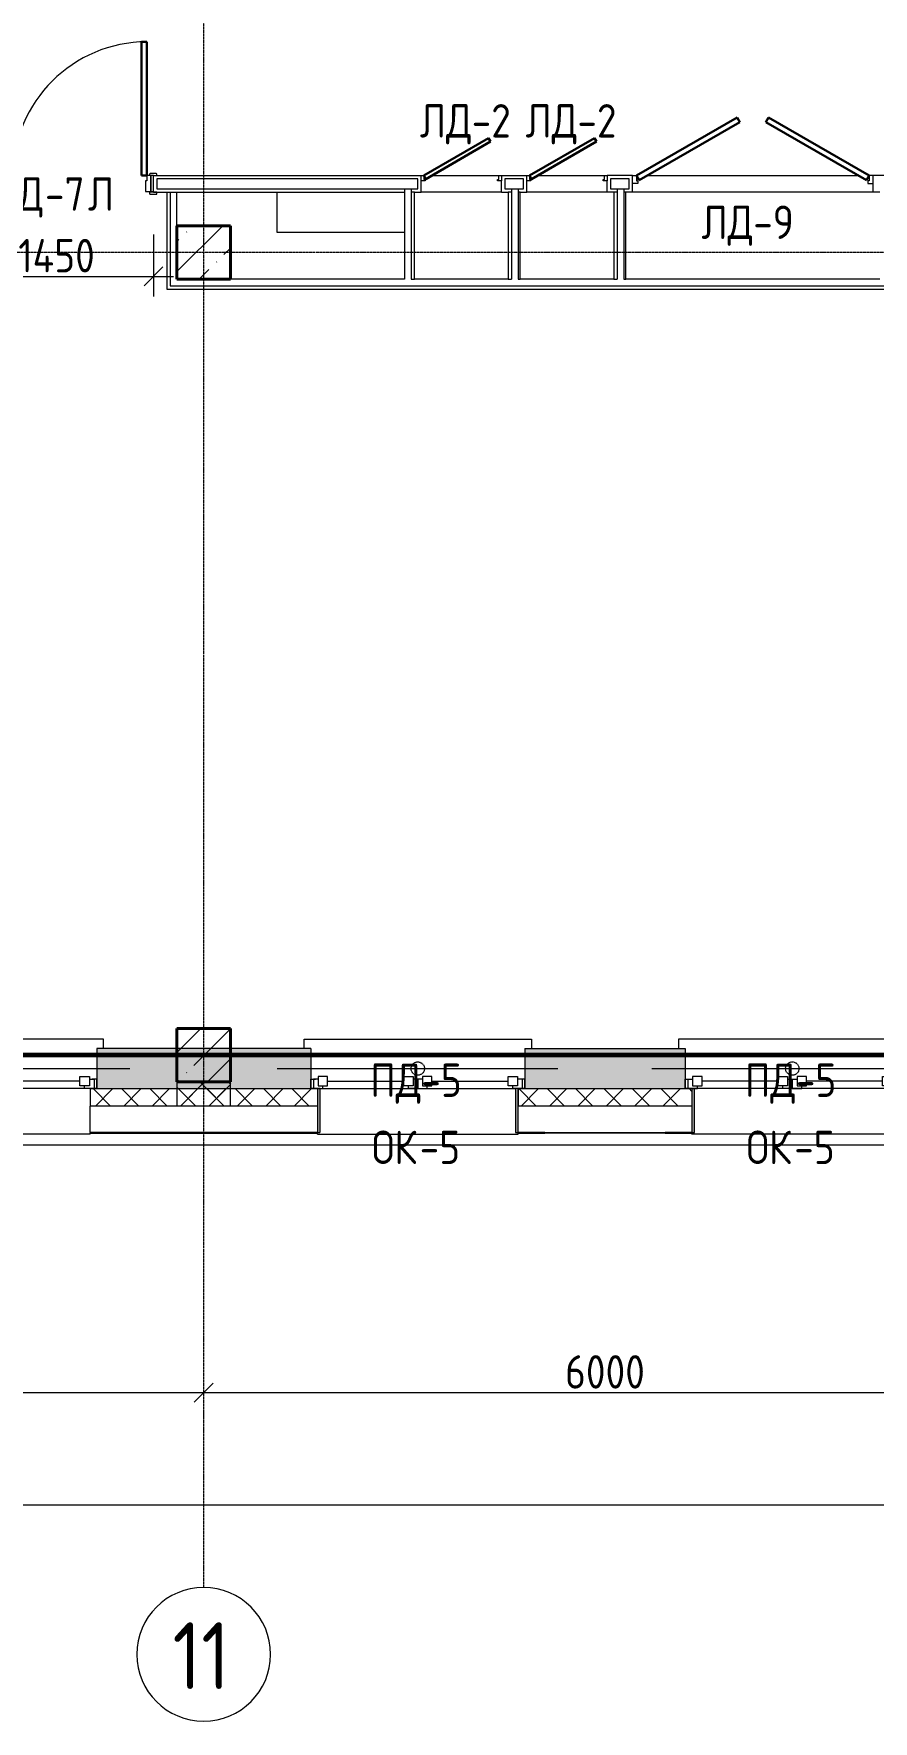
# Model space of a CAD drawing. Header units: millimetres. Extents: x -56773 to 221258, y -262288 to 26541.
# Drawn here: x 26539 to 32814, y -262288 to -249673 of the extents above; entities that cross this region are included whole.
import ezdxf

# ---------------------------------------------------------------- set-up
doc = ezdxf.new("R2010")
doc.units = ezdxf.units.MM
doc.linetypes.add('ADSK_Линия сетки', pattern=[25, 20, -2.5, 0, -2.5])
doc.linetypes.add('ADSK_Невидимые', pattern=[5, 3, -2])
for name, color, linetype, lineweight in [('3.1 Штукатурка внешн стен для инвесторов', 5, 'Continuous', 60), ('_ Окна', 7, 'Continuous', 18), ('Двери', 7, 'Continuous', 9), ('Марки дверей', 7, 'Continuous', 20), ('Марки окон', 7, 'Continuous', 20), ('Несущие колонны', 7, 'Continuous', 18), ('Обобщенные модели', 7, 'ADSK_Невидимые', 18), ('Окна', 7, 'Continuous', 9), ('Оси', 7, 'Continuous', 9), ('Панели витража', 7, 'Continuous', 9), ('Перекрытие', 7, 'Continuous', 18), ('Размеры', 7, 'Continuous', 9), ('Стены внутренние', 7, 'Continuous', 18), ('Стены наружные', 7, 'Continuous', 18), ('Стены несущие', 7, 'Continuous', 30), ('Стены отделка', 7, 'Continuous', 30), ('Стены штриховка', 7, 'Continuous', 9)]:
    doc.layers.add(name, color=color, linetype=linetype, lineweight=lineweight)
doc.styles.add('GOST Common', font='', dxfattribs={"width": 0.9, "height": 500})
doc.styles.add('GOST Common_2', font='', dxfattribs={"width": 0.9, "height": 250})
doc.styles.get('GOST Common').set_extended_font_data('GOST Common')
doc.styles.get('GOST Common_2').set_extended_font_data('GOST Common')
doc.dimstyles.new('ADSK_Основной_2_5_мм', dxfattribs={"dimscale": 304.8, "dimtxt": 251.428749, "dimasz": 0.463911, "dimexe": 0.492126, "dimexo": 0.984252, "dimgap": 0.098425, "dimtad": 1, "dimrnd": 0.01, "dimdsep": 46, "dimtxsty": 'GOST Common_2', "dimblk1": 'OBLIQUE', "dimblk2": 'OBLIQUE', "dimsah": 1, "dimcen": 0.09, "dimdle": 0.492126, "dimazin": 2, "dimtfac": 1, "dimtdec": 4, "dimtix": 1, "dimtmove": 0, "dimatfit": 3, "dimfxl": 1, "dimtvp": 1, "dimtolj": 1, "dimtzin": 0, "dimlwd": 20, "dimlwe": 20, "dimarcsym": 2})
pattern_1 = [(45, (9.36, -250313.7), (-224.5064, 224.5064), []), (45, (233.87, -250313.7), (-224.5064, 224.5064), [396.875, -79.375, 3.353, -76.022])]
pattern_2 = [(45, (9.36, -250313.7), (-106.066, 106.066), []), (135, (9.36, -250313.7), (-106.066, -106.066), [])]

# ---------------------------------------------------------------- blocks, each defined once
blk = doc.blocks.new('ADSK_КолоннаЖБ_Прямоугольная - 400x400 мм-1807143-Маркировочный 5-й')
at = {"layer": 'Несущие колонны', "lineweight": 40}
for p, q in [((-200, 200), (200, 200)), ((-200, -200), (-200, 200)), ((200, 200), (200, -200)), ((200, -200), (-200, -200))]:
    blk.add_line(p, q, dxfattribs=at)
blk = doc.blocks.new('ОКНО L03 _2СТ_RS - ОК-5_1600х2000h-3556615-Маркировочный 5-й')
at = {"layer": '_ Окна'}
for p, q in [((-838.1, 149), (-838.1, 79)), ((-838.1, 149), (-833.1, 149)), ((-818.1, 149), (-748.1, 149)), ((-818.1, 79), (-818.1, 149)), ((-783.1, 59), (-783.1, 129)), ((-783.1, 129), (-713.1, 129)), ((-748.1, 149), (-748.1, 129)), ((-713.1, 129), (-713.1, 59)), ((-143.1, 129), (-143.1, 59)), ((-73.1, 129), (-143.1, 129)), ((-108.1, 149), (-108.1, 129)), ((-38.1, 149), (-108.1, 149)), ((-73.1, 59), (-73.1, 129)), ((-38.1, 79), (-38.1, 149)), ((-38.1, 149), (31.9, 149)), ((-38.1, 79), (-38.1, 149)), ((-3.1, 59), (-3.1, 129)), ((-3.1, 129), (66.9, 129)), ((31.9, 149), (31.9, 129)), ((66.9, 129), (66.9, 59)), ((636.9, 129), (636.9, 59)), ((706.9, 129), (636.9, 129)), ((671.9, 149), (671.9, 129)), ((741.9, 149), (671.9, 149)), ((706.9, 59), (706.9, 129)), ((741.9, 79), (741.9, 149)), ((761.9, 149), (756.9, 149)), ((761.9, 149), (761.9, 79)), ((-838.1, 79), (-803.1, 79)), ((-783.1, 79), (-818.1, 79)), ((-713.1, 59), (-783.1, 59)), ((-713.1, 94), (-143.1, 94)), ((-143.1, 59), (-73.1, 59)), ((-38.1, 79), (-73.1, 79)), ((-3.1, 79), (-38.1, 79)), ((66.9, 59), (-3.1, 59)), ((66.9, 94), (636.9, 94)), ((636.9, 59), (706.9, 59)), ((741.9, 79), (706.9, 79)), ((761.9, 79), (726.9, 79))]:
    blk.add_line(p, q, dxfattribs=at)
blk = doc.blocks.new('Подоконник_ - ПД-5-3556619-Маркировочный 5-й')
at = {"layer": 'Окна'}
for p, q in [((-850, -229), (-850, -300)), ((850, -300), (850, -229)), ((-850, -300), (850, -300))]:
    blk.add_line(p, q, dxfattribs=at)
blk = doc.blocks.new('ОКНО L03 _2СТ_RS - ОК-5_1600х2000h-3556607-Маркировочный 5-й')
at = {"layer": '_ Окна'}
for p, q in [((-838.1, -149), (-838.1, -79)), ((-838.1, -79), (-803.1, -79)), ((-818.1, -79), (-818.1, -149)), ((-783.1, -79), (-818.1, -79)), ((-713.1, -59), (-783.1, -59)), ((-783.1, -59), (-783.1, -129)), ((-713.1, -129), (-713.1, -59)), ((-713.1, -94), (-143.1, -94)), ((-143.1, -129), (-143.1, -59)), ((-143.1, -59), (-73.1, -59)), ((-73.1, -59), (-73.1, -129)), ((-38.1, -79), (-73.1, -79)), ((-38.1, -79), (-38.1, -149)), ((-38.1, -79), (-38.1, -149)), ((-3.1, -79), (-38.1, -79)), ((66.9, -59), (-3.1, -59)), ((-3.1, -59), (-3.1, -129)), ((66.9, -129), (66.9, -59)), ((66.9, -94), (636.9, -94)), ((636.9, -129), (636.9, -59)), ((636.9, -59), (706.9, -59)), ((706.9, -59), (706.9, -129)), ((741.9, -79), (706.9, -79)), ((761.9, -79), (726.9, -79)), ((741.9, -79), (741.9, -149)), ((761.9, -149), (761.9, -79)), ((-838.1, -149), (-833.1, -149)), ((-818.1, -149), (-748.1, -149)), ((-783.1, -129), (-713.1, -129)), ((-748.1, -149), (-748.1, -129)), ((-73.1, -129), (-143.1, -129)), ((-108.1, -149), (-108.1, -129)), ((-38.1, -149), (-108.1, -149)), ((-38.1, -149), (31.9, -149)), ((-3.1, -129), (66.9, -129)), ((31.9, -149), (31.9, -129)), ((706.9, -129), (636.9, -129)), ((671.9, -149), (671.9, -129)), ((741.9, -149), (671.9, -149)), ((761.9, -149), (756.9, -149))]:
    blk.add_line(p, q, dxfattribs=at)
blk = doc.blocks.new('Подоконник_ - ПД-5-3556614-Маркировочный 5-й')
at = {"layer": 'Окна'}
for p, q in [((-850, 300), (850, 300)), ((-850, 229), (-850, 300)), ((850, 300), (850, 229))]:
    blk.add_line(p, q, dxfattribs=at)
blk = doc.blocks.new('Отлив_ - ОЦC-V2-Маркировочный 5-й')
at = {"layer": 'Окна'}
for p, q in [((-750, 341), (-750, 333.5)), ((-750, 341), (750, 341)), ((-750, 341), (750, 341)), ((750, 341), (750, 333.5)), ((-730, 0), (730, 0))]:
    blk.add_line(p, q, dxfattribs=at)
blk = doc.blocks.new('Отлив_ - ОЦC-V3-Маркировочный 5-й')
at = {"layer": 'Окна'}
for p, q in [((-730, 0), (730, 0)), ((-750, -341), (-750, -333.5)), ((-750, -341), (750, -341)), ((-750, -341), (750, -341)), ((750, -341), (750, -333.5))]:
    blk.add_line(p, q, dxfattribs=at)
blk = doc.blocks.new('Дверь двупольная медицин облиц CPL - Д-7Л 1500х2300 Дверной блок двупольный_ левая актив_створка 3-2690925-Маркировочный 5-й')
at = {"layer": 'Двери', "lineweight": 30}
for p, q in [((675, 1062.5), (635, 1062.5)), ((635, 1062.5), (635, 62.5)), ((675, 62.5), (675, 1062.5)), ((-675, 412.5), (-635, 412.5)), ((-675, 62.5), (-675, 412.5)), ((-635, 412.5), (-635, 62.5)), ((-635, 62.5), (-675, 62.5)), ((635, 62.5), (675, 62.5))]:
    blk.add_line(p, q, dxfattribs=at)
at = {"layer": 'Двери'}
for p, q in [((-750, 72.5), (-750, 62.5)), ((-750, 62.5), (-725, 62.5)), ((-700, 77.5), (-745, 77.5)), ((-725, 62.5), (-705, 62.5)), ((-725, -57.5), (-725, 62.5)), ((-705, 62.5), (-675, 62.5)), ((-705, -57.5), (-705, 62.5)), ((-705, 62.5), (-705, -57.5)), ((-695, 62.5), (-695, 72.5)), ((-675, 62.5), (-675, 22.5)), ((-675, 22.5), (-665, 22.5)), ((-665, 22.5), (-665, -57.5)), ((675, 22.5), (665, 22.5)), ((665, 22.5), (665, -57.5)), ((705, 62.5), (675, 62.5)), ((675, 62.5), (675, 22.5)), ((695, 72.5), (695, 62.5)), ((745, 77.5), (700, 77.5)), ((705, -57.5), (705, 62.5)), ((725, 62.5), (705, 62.5)), ((705, 62.5), (705, -57.5)), ((725, -57.5), (725, 62.5)), ((725, 62.5), (750, 62.5)), ((750, 62.5), (750, 72.5)), ((-695, -62.5), (-750, -62.5)), ((-750, -62.5), (-750, -72.5)), ((-745, -77.5), (-700, -77.5)), ((-705, -57.5), (-725, -57.5)), ((-665, -57.5), (-705, -57.5)), ((-695, -72.5), (-695, -62.5)), ((665, -57.5), (705, -57.5)), ((750, -62.5), (695, -62.5)), ((695, -62.5), (695, -72.5)), ((700, -77.5), (745, -77.5)), ((705, -57.5), (725, -57.5)), ((750, -72.5), (750, -62.5))]:
    blk.add_line(p, q, dxfattribs=at)
for centre, radius, start, end in [((675, 62.5), 1000, 90, 180), ((-675, 62.5), 350, 360, 90), ((-745, 72.5), 5, 90, 180), ((-700, 72.5), 5, 360, 90), ((700, 72.5), 5, 90, 180), ((745, 72.5), 5, 360, 90), ((-745, -72.5), 5, 180, 270), ((-700, -72.5), 5, 270, 0), ((700, -72.5), 5, 180, 270), ((745, -72.5), 5, 270, 360)]:
    blk.add_arc(centre, radius, start, end, dxfattribs=at)
blk = doc.blocks.new('Системная панель - 1_Алюминиевая панель RAL 1013-3049550-Маркировочный 5-й')
at = {"layer": 'Панели витража', "lineweight": 18}
for p, q in [((1227.5, 2.5), (2127.5, 2.5)), ((1227.5, -2.5), (1227.5, 2.5)), ((2127.5, -2.5), (2127.5, 2.5)), ((2127.5, -2.5), (1227.5, -2.5))]:
    blk.add_line(p, q, dxfattribs=at)
blk = doc.blocks.new('Системная панель - 1_Алюминиевая панель гладкая RAL 1013-V9-Маркировочный 5-й')
at = {"layer": 'Панели витража', "lineweight": 18}
for p, q in [((100, 2.5), (-100, 2.5)), ((-100, 2.5), (-100, -2.5)), ((100, -2.5), (100, 2.5)), ((-100, -2.5), (100, -2.5))]:
    blk.add_line(p, q, dxfattribs=at)
blk = doc.blocks.new('Обобщенные модели 7 - Обобщенные модели 7-1212709-Маркировочный 5-й')
at = {"layer": 'Обобщенные модели'}
h = blk.add_hatch(color=256, dxfattribs=at)
h.paths.add_polyline_path([(30150, -7574), (30150, -7244), (30130, -7244), (30130, -7574)])
h.paths.add_polyline_path([(28650, -7574), (28670, -7574), (28670, -7244), (28650, -7244)])
h = blk.add_hatch(color=256, dxfattribs=at)
h.paths.add_polyline_path([(31470, -7574), (31470, -7244), (31450, -7244), (31450, -7574)])
h.paths.add_polyline_path([(32930, -7574), (32950, -7574), (32950, -7244), (32930, -7244)])
for p, q in [((28670, -7244), (28650, -7244)), ((28650, -7244), (28650, -7574)), ((28670, -7574), (28670, -7244)), ((30150, -7244), (30130, -7244)), ((30130, -7244), (30130, -7574)), ((30150, -7574), (30150, -7244)), ((31470, -7244), (31450, -7244)), ((31450, -7244), (31450, -7574)), ((31470, -7574), (31470, -7244)), ((28650, -7574), (28670, -7574)), ((30130, -7574), (30150, -7574)), ((31450, -7574), (31470, -7574))]:
    blk.add_line(p, q, dxfattribs=at)
blk = doc.blocks.new('Отлив_ - ОЦC-V14-Маркировочный 5-й')
at = {"layer": 'Окна'}
for p, q in [((-750, 341), (-750, 333.5)), ((-750, 341), (750, 341)), ((-750, 341), (750, 341)), ((-750, 328.5), (-750, 131)), ((750, 341), (750, 333.5)), ((750, 328.5), (750, 131)), ((-750, 0), (750, 0))]:
    blk.add_line(p, q, dxfattribs=at)
blk = doc.blocks.new('Системная панель - 1_Алюминиевая панель RAL 1013-1325619-Маркировочный 5-й')
at = {"layer": 'Панели витража', "lineweight": 18}
for p, q in [((650, 2.5), (-650, 2.5)), ((-650, 2.5), (-650, -2.5)), ((650, -2.5), (650, 2.5)), ((-650, -2.5), (650, -2.5))]:
    blk.add_line(p, q, dxfattribs=at)
blk = doc.blocks.new('Дверь под отделку двупольная - ЛД-9 1800х2200 Дверной блок глухой под окраску-2858955-Маркировочный 5-й')
at = {"layer": 'Двери', "lineweight": 30}
for p, q in [((-870, 63), (-117, 498)), ((-97, 463), (-850, 28)), ((-117, 498), (-97, 463)), ((117, 498), (97, 463)), ((97, 463), (850, 28)), ((870, 63), (117, 498)), ((-850, 28), (-870, 63)), ((850, 28), (870, 63))]:
    blk.add_line(p, q, dxfattribs=at)
at = {"layer": 'Двери'}
for p, q in [((-900, 63), (-870, 63)), ((-900, 3), (-900, 63)), ((-860, 3), (-900, 3)), ((-870, 63), (-870, 23)), ((-870, 23), (-860, 23)), ((-860, 23), (-860, 3)), ((870, 23), (860, 23)), ((860, 23), (860, 3)), ((860, 3), (900, 3)), ((900, 63), (870, 63)), ((870, 63), (870, 23)), ((900, 3), (900, 63))]:
    blk.add_line(p, q, dxfattribs=at)
blk = doc.blocks.new('Дверь под отделку однопольная - ЛД-2 600х2000  Дверной блок однопольный глухой под окраску левый-2859481-Маркировочный 5-й')
at = {"layer": 'Двери', "lineweight": 30}
for p, q in [((-280, 63), (205, 343)), ((220, 317), (-265, 37)), ((205, 343), (220, 317)), ((-265, 37), (-280, 63))]:
    blk.add_line(p, q, dxfattribs=at)
at = {"layer": 'Двери'}
for p, q in [((-300, 63), (-280, 63)), ((-300, 23), (-300, 63)), ((-270, 23), (-300, 23)), ((-280, 63), (-280, 33)), ((-280, 33), (-270, 33)), ((-270, 33), (-270, 23)), ((270, 33), (280, 33)), ((270, 23), (270, 33)), ((300, 23), (270, 23)), ((280, 63), (300, 63)), ((280, 33), (280, 63)), ((300, 63), (300, 23))]:
    blk.add_line(p, q, dxfattribs=at)
blk = doc.blocks.new('Обобщенные модели 13 - Обобщенные модели 1-3016844-Маркировочный 5-й')
at = {"layer": 'Обобщенные модели'}
blk.add_line((61889, -7668), (-3638, -7668), dxfattribs=at)
blk = doc.blocks.new('BS_Перемычка металлическая - BS_Перемычка металлическая-3881251-Маркировочный 5-й')
at = {"layer": 'Обобщенные модели', "linetype": 'ADSK_Невидимые', "lineweight": 18}
blk.add_line((-1050, 0), (1050, 0), dxfattribs=at)
blk.add_circle((0, 0), 50, dxfattribs=at)
blk = doc.blocks.new('Ось сетки - Круг_Ø10 мм-8259-Маркировочный 5-й')
at = {"layer": 'Оси', "color": 253, "lineweight": 20, "true_color": 0xaaaaaa}
for start, end in [(360, 180), (180, 360)]:
    blk.add_arc((0, 0), 5, start, end, dxfattribs=at)
blk = doc.blocks.new('_Oblique')
at = {"color": 0, "linetype": 'ByBlock', "lineweight": -2}
blk.add_line((-0.5, -0.5), (0.5, 0.5), dxfattribs=at)
blk = doc.blocks.new('*D6893')
at = {"layer": 'Defpoints', "color": 0, "lineweight": 25, "transparency": 16777216}
for p in [(21809, -259731), (27809, -259731), (27809, -259831)]:
    blk.add_point(p, dxfattribs=at)
at = {"layer": 'Размеры', "color": 0, "lineweight": 20, "transparency": 16777216}
for p, q in [((21659, -259831), (27959, -259831)), ((21809, -260031), (21809, -259981)), ((27809, -260031), (27809, -259981))]:
    blk.add_line(p, q, dxfattribs=at)
at = {"layer": 'Размеры', "color": 0, "lineweight": 20, "transparency": 16777216, "xscale": 141.4, "yscale": 141.4, "zscale": 141.4, "rotation": 180}
blk.add_blockref('_Oblique', (21809, -259831), dxfattribs=at)
at = {"layer": 'Размеры', "color": 0, "lineweight": 20, "transparency": 16777216, "xscale": 141.4, "yscale": 141.4, "zscale": 141.4}
blk.add_blockref('_Oblique', (27809, -259831), dxfattribs=at)
at = {"layer": 'Размеры', "color": 0, "lineweight": 9, "transparency": 16777216, "insert": (24809, -259676), "char_height": 250, "width": 756.84, "attachment_point": 5, "style": 'GOST Common_2'}
blk.add_mtext('\\A1;6000', dxfattribs=at)
blk = doc.blocks.new('*D6894')
at = {"layer": 'Defpoints', "color": 0, "lineweight": 25, "transparency": 16777216}
for p in [(27809, -259731), (33809, -259731), (33809, -259831)]:
    blk.add_point(p, dxfattribs=at)
at = {"layer": 'Размеры', "color": 0, "lineweight": 20, "transparency": 16777216}
for p, q in [((27659, -259831), (33959, -259831)), ((27809, -260031), (27809, -259981)), ((33809, -260031), (33809, -259981))]:
    blk.add_line(p, q, dxfattribs=at)
at = {"layer": 'Размеры', "color": 0, "lineweight": 20, "transparency": 16777216, "xscale": 141.4, "yscale": 141.4, "zscale": 141.4, "rotation": 180}
blk.add_blockref('_Oblique', (27809, -259831), dxfattribs=at)
at = {"layer": 'Размеры', "color": 0, "lineweight": 20, "transparency": 16777216, "xscale": 141.4, "yscale": 141.4, "zscale": 141.4}
blk.add_blockref('_Oblique', (33809, -259831), dxfattribs=at)
at = {"layer": 'Размеры', "color": 0, "lineweight": 9, "transparency": 16777216, "insert": (30809, -259676), "char_height": 250, "width": 756.84, "attachment_point": 5, "style": 'GOST Common_2'}
blk.add_mtext('\\A1;6000', dxfattribs=at)
blk = doc.blocks.new('*D6908')
at = {"layer": 'Defpoints', "color": 0, "lineweight": 25, "transparency": 16777216}
for p in [(-19591, -260571), (61609, -260571), (61609, -260671)]:
    blk.add_point(p, dxfattribs=at)
at = {"layer": 'Размеры', "color": 0, "lineweight": 20, "transparency": 16777216}
for p, q in [((-19741, -260671), (61759, -260671)), ((-19591, -260871), (-19591, -260821)), ((61609, -260871), (61609, -260821))]:
    blk.add_line(p, q, dxfattribs=at)
at = {"layer": 'Размеры', "color": 0, "lineweight": 20, "transparency": 16777216, "xscale": 141.4, "yscale": 141.4, "zscale": 141.4, "rotation": 180}
blk.add_blockref('_Oblique', (-19591, -260671), dxfattribs=at)
at = {"layer": 'Размеры', "color": 0, "lineweight": 20, "transparency": 16777216, "xscale": 141.4, "yscale": 141.4, "zscale": 141.4}
blk.add_blockref('_Oblique', (61609, -260671), dxfattribs=at)
at = {"layer": 'Размеры', "color": 0, "lineweight": 9, "transparency": 16777216, "insert": (21009, -260516), "char_height": 250, "width": 889.8, "attachment_point": 5, "style": 'GOST Common_2'}
blk.add_mtext('\\A1;81200', dxfattribs=at)
blk = doc.blocks.new('*D6860')
at = {"layer": 'Defpoints', "color": 0, "lineweight": 25, "transparency": 16777216}
for p in [(25984, -250874), (27434, -250874), (27434, -251487)]:
    blk.add_point(p, dxfattribs=at)
at = {"layer": 'Размеры', "color": 0, "lineweight": 20, "transparency": 16777216}
for p, q in [((25984, -251174), (25984, -251637)), ((27434, -251174), (27434, -251637)), ((25834, -251487), (27584, -251487))]:
    blk.add_line(p, q, dxfattribs=at)
at = {"layer": 'Размеры', "color": 0, "lineweight": 20, "transparency": 16777216, "xscale": 141.4, "yscale": 141.4, "zscale": 141.4, "rotation": 180}
blk.add_blockref('_Oblique', (25984, -251487), dxfattribs=at)
at = {"layer": 'Размеры', "color": 0, "lineweight": 20, "transparency": 16777216, "xscale": 141.4, "yscale": 141.4, "zscale": 141.4}
blk.add_blockref('_Oblique', (27434, -251487), dxfattribs=at)
at = {"layer": 'Размеры', "color": 0, "lineweight": 9, "transparency": 16777216, "insert": (26709, -251332), "char_height": 250, "width": 726.16, "attachment_point": 5, "style": 'GOST Common_2'}
blk.add_mtext('\\A1;1450', dxfattribs=at)

msp = doc.modelspace()

# ---------------------------------------------------------------- hatches: boundary and pattern name
at = {"layer": 'Несущие колонны', "lineweight": 9}
h = msp.add_hatch(dxfattribs=at)
h.set_pattern_fill('FP_1', color=256, style=0, pattern_type=2)
h.set_pattern_definition(pattern_1)
h.paths.add_polyline_path([(27609.3615, -251508.7359), (28009.3615, -251508.7359), (28009.3615, -251108.7359), (27609.3615, -251108.7359)])
h = msp.add_hatch(dxfattribs=at)
h.set_pattern_fill('FP_1', color=256, style=0, pattern_type=2)
h.set_pattern_definition(pattern_1)
h.paths.add_polyline_path([(27609.3615, -257508.7359), (28009.3615, -257508.7359), (28009.3615, -257108.7359), (27609.3615, -257108.7359)])
at = {"layer": 'Стены внутренние', "lineweight": 9}
h = msp.add_hatch(dxfattribs=at)
h.set_pattern_fill('FP_2', color=256, style=0, pattern_type=2)
h.set_pattern_definition([(45, (9.36, -250313.7), (84.18955, 308.69595), [396.875, -79.375, 3.353, -76.022])])
h.paths.add_polyline_path([(59259.3615, -257558.7359), (59259.3615, -257557.7359), (59209.3615, -257557.7359), (59209.3615, -257258.7359), (58009.3615, -257258.7359), (58009.3615, -257557.7359), (57959.3615, -257558.7359)])
h.paths.add_polyline_path([(56459.3615, -257558.7359), (56459.3615, -257557.7359), (56409.3615, -257557.7359), (56409.3615, -257258.7359), (54809.3615, -257258.7359), (54809.3615, -257557.7359), (55685.0249, -257558.7359)])
h.paths.add_polyline_path([(60759.3615, -257558.7359), (61559.3615, -257558.7359), (61559.3615, -257508.7359), (61409.3615, -257508.7359), (61409.3615, -257258.7359), (60809.3615, -257258.7359), (60809.3615, -257557.7359), (60759.3615, -257557.7359)])
h.paths.add_polyline_path([(48465.4571, -257558.7359), (50409.3615, -257557.7359), (50409.3615, -257258.7359), (48509.3615, -257258.7359), (48509.3615, -257557.7359), (48459.3615, -257558.7359)])
h.paths.add_polyline_path([(51959.3615, -257558.7359), (53209.3615, -257557.7359), (53209.3615, -257258.7359), (52009.3615, -257258.7359), (52009.3615, -257557.7359), (51959.3615, -257557.7359)])
h.paths.add_polyline_path([(46959.3615, -257558.7359), (46959.3615, -257557.7359), (46909.3615, -257557.7359), (46909.3615, -257258.7359), (45009.3615, -257258.7359), (45009.3615, -257557.7359), (45577.63, -257558.7359)])
h.paths.add_polyline_path([(43459.3615, -257558.7359), (43459.3615, -257557.7359), (43409.3615, -257557.7359), (43409.3615, -257258.7359), (42209.3615, -257258.7359), (42209.3615, -257557.7359), (42689.8029, -257558.7359)])
h.paths.add_polyline_path([(36159.3615, -257558.7359), (37409.3615, -257557.7359), (37409.3615, -257258.7359), (36209.3615, -257258.7359), (36209.3615, -257557.7359), (36159.3615, -257557.7359)])
h.paths.add_polyline_path([(38959.3615, -257558.7359), (40609.3615, -257557.7359), (40609.3615, -257258.7359), (39009.3615, -257258.7359), (39009.3615, -257557.7359), (38959.3615, -257557.7359)])
h.paths.add_polyline_path([(34026.3216, -257558.7359), (34609.3615, -257557.7359), (34609.3615, -257258.7359), (33009.3615, -257258.7359), (33009.3615, -257557.7359), (32959.3615, -257558.7359)])
h.paths.add_polyline_path([(24734.3615, -257558.7359), (25409.3615, -257557.7359), (25409.3615, -257258.7359), (24734.3615, -257258.7359), (24734.3615, -257557.7359)])
h.paths.add_polyline_path([(31459.3615, -257558.7359), (31459.3615, -257557.7359), (31409.3615, -257557.7359), (31409.3615, -257258.7359), (30209.3615, -257258.7359), (30209.3615, -257557.7359), (31138.4945, -257558.7359)])
h.paths.add_polyline_path([(28659.3615, -257558.7359), (28659.3615, -257557.7359), (28609.3615, -257557.7359), (28609.3615, -257258.7359), (27009.3615, -257258.7359), (27009.3615, -257557.7359), (28250.6673, -257558.7359)])
h.paths.add_polyline_path([(-2990.6385, -257558.7359), (-721.5569, -257558.7359), (-721.5569, -257258.7359), (-2990.6385, -257258.7359), (-2990.6385, -257508.7359)])
at = {"layer": 'Стены наружные', "lineweight": 9}
h = msp.add_hatch(dxfattribs=at)
h.set_pattern_fill('FP_4', color=256, style=0, pattern_type=2)
h.set_pattern_definition(pattern_2)
h.paths.add_polyline_path([(60759.3615, -257688.7359), (61809.3615, -257688.7359), (61809.3615, -257558.7359), (60759.3615, -257558.7359)])
h.paths.add_polyline_path([(59259.3615, -257688.7359), (59259.3615, -257558.7359), (57959.3615, -257558.7359), (57959.3615, -257688.7359)])
h.paths.add_polyline_path([(40659.3615, -257688.7359), (40659.3615, -257558.7359), (38959.3615, -257558.7359), (38959.3615, -257688.7359), (39801.9758, -257688.7359)])
h.paths.add_polyline_path([(37459.3615, -257688.7359), (37459.3615, -257558.7359), (36159.3615, -257558.7359), (36159.3615, -257688.7359), (36914.1487, -257688.7359)])
h.paths.add_polyline_path([(42159.3615, -257688.7359), (43459.3615, -257688.7359), (43459.3615, -257558.7359), (42159.3615, -257558.7359)])
h.paths.add_polyline_path([(48465.4571, -257688.7359), (50459.3615, -257688.7359), (50459.3615, -257558.7359), (48459.3615, -257558.7359), (48459.3615, -257688.7359)])
h.paths.add_polyline_path([(55685.0249, -257688.7359), (56459.3615, -257688.7359), (56459.3615, -257558.7359), (54759.3615, -257558.7359), (54759.3615, -257688.7359)])
h.paths.add_polyline_path([(44959.3615, -257688.7359), (46959.3615, -257688.7359), (46959.3615, -257558.7359), (44959.3615, -257558.7359)])
h.paths.add_polyline_path([(52797.1978, -257688.7359), (53259.3615, -257688.7359), (53259.3615, -257558.7359), (51959.3615, -257558.7359), (51959.3615, -257688.7359)])
h.paths.add_polyline_path([(28659.3615, -257688.7359), (28659.3615, -257558.7359), (26959.3615, -257558.7359), (26959.3615, -257688.7359), (28250.6673, -257688.7359)])
h.paths.add_polyline_path([(30159.3615, -257688.7359), (31459.3615, -257688.7359), (31459.3615, -257558.7359), (30159.3615, -257558.7359)])
h.paths.add_polyline_path([(32959.3615, -257688.7359), (34659.3615, -257688.7359), (34659.3615, -257558.7359), (32959.3615, -257558.7359)])
h.paths.add_polyline_path([(25362.8402, -257688.7359), (25459.3615, -257688.7359), (25459.3615, -257558.7359), (24734.3615, -257558.7359), (24734.3615, -257688.7359)])
h.paths.add_polyline_path([(-2990.6385, -257688.7359), (-721.5569, -257688.7359), (-721.5569, -257558.7359), (-2990.6385, -257558.7359)])
h = msp.add_hatch(dxfattribs=at)
h.set_pattern_fill('FP_4', color=256, style=0, pattern_type=2)
h.set_pattern_definition(pattern_2)
h.paths.add_polyline_path([(27609.3615, -257688.7359), (28009.3615, -257688.7359), (28009.3615, -257508.7359), (27609.3615, -257508.7359)])

# ---------------------------------------------------------------- linework, layer by layer
at = {"layer": '3.1 Штукатурка внешн стен для инвесторов'}
msp.add_lwpolyline([(61559.3615, -247483.7359), (61559.3615, -257308.7359), (-3140.6385, -257308.7359)], dxfattribs=at)
at = {"layer": 'Несущие колонны', "lineweight": 9}
for p, q in [((28009.3615, -251108.7359), (27609.3615, -251108.7359)), ((27609.3615, -251108.7359), (27609.3615, -251508.7359)), ((28009.3615, -251508.7359), (28009.3615, -251108.7359)), ((27609.3615, -251508.7359), (28009.3615, -251508.7359)), ((28009.3615, -257108.7359), (27609.3615, -257108.7359)), ((27609.3615, -257108.7359), (27609.3615, -257508.7359)), ((28009.3615, -257508.7359), (28009.3615, -257108.7359)), ((27609.3615, -257508.7359), (28009.3615, -257508.7359))]:
    msp.add_line(p, q, dxfattribs=at)
at = {"layer": 'Оси', "color": 253, "linetype": 'ADSK_Линия сетки', "lineweight": 5, "true_color": 0xaaaaaa}
for p, q in [((27809.3615, -261287.5872), (27809.3615, -240286.2598)), ((62528.5982, -251308.7359), (-25230.7352, -251308.7359)), ((62528.5982, -257308.7359), (-25230.7352, -257308.7359))]:
    msp.add_line(p, q, dxfattribs=at)
at = {"layer": 'Перекрытие'}
for p, q in [((28359.3615, -251158.7359), (28359.3615, -250858.7359)), ((29309.3615, -251158.7359), (28359.3615, -251158.7359))]:
    msp.add_line(p, q, dxfattribs=at)
at = {"layer": 'Стены внутренние', "lineweight": 5}
for p, q in [((29514.3615, -250733.7359), (30014.3615, -250733.7359)), ((30304.3615, -250733.7359), (30804.3615, -250733.7359)), ((31124.3615, -250733.7359), (32704.3615, -250733.7359)), ((30034.3615, -250858.7359), (29434.3615, -250858.7359)), ((30824.3615, -250858.7359), (30224.3615, -250858.7359)), ((32814.3615, -250858.7359), (31014.3615, -250858.7359))]:
    msp.add_line(p, q, dxfattribs=at)
at = {"layer": 'Стены несущие', "lineweight": 9}
for p, q in [((27434.3615, -250733.7359), (29434.3615, -250733.7359)), ((30034.3615, -250733.7359), (30224.3615, -250733.7359)), ((31014.3615, -250733.7359), (30824.3615, -250733.7359)), ((34409.3615, -250733.7359), (32814.3615, -250733.7359)), ((27434.3615, -250858.7359), (27434.3615, -250853.7359)), ((27434.3615, -250858.7359), (29309.3615, -250858.7359)), ((27609.3615, -250859.7359), (27559.3615, -250859.7359)), ((27609.3615, -251508.7359), (27609.3615, -250859.7359)), ((29309.3615, -250858.7359), (29309.3615, -251508.7359)), ((29384.3615, -250858.7359), (29434.3615, -250858.7359)), ((29434.3615, -250858.7359), (29434.3615, -250773.7359)), ((30034.3615, -250858.7359), (30034.3615, -250773.7359)), ((30034.3615, -250858.7359), (30084.3615, -250858.7359)), ((30174.3615, -250858.7359), (30224.3615, -250858.7359)), ((30174.3615, -251508.7359), (30174.3615, -250858.7359)), ((30224.3615, -250858.7359), (30224.3615, -250773.7359)), ((30824.3615, -250858.7359), (30824.3615, -250773.7359)), ((30874.3615, -250858.7359), (30824.3615, -250858.7359)), ((31014.3615, -250858.7359), (30964.3615, -250858.7359)), ((30964.3615, -251508.7359), (30964.3615, -250858.7359)), ((31014.3615, -250858.7359), (31014.3615, -250793.7359)), ((32814.3615, -250858.7359), (32814.3615, -250793.7359)), ((32864.3615, -250858.7359), (32814.3615, -250858.7359)), ((29309.3615, -251508.7359), (27609.3615, -251508.7359)), ((30084.3615, -251508.7359), (29384.3615, -251508.7359)), ((30874.3615, -251508.7359), (30174.3615, -251508.7359)), ((32864.3615, -251508.7359), (30964.3615, -251508.7359)), ((28609.3615, -257258.7359), (27009.3615, -257258.7359)), ((27009.3615, -257258.7359), (27009.3615, -257557.7359)), ((28609.3615, -257258.7359), (28609.3615, -257557.7359)), ((30209.3615, -257258.7359), (31409.3615, -257258.7359)), ((30209.3615, -257258.7359), (30209.3615, -257557.7359)), ((31409.3615, -257258.7359), (31409.3615, -257557.7359)), ((27009.3615, -257557.7359), (26959.3615, -257557.7359)), ((26959.3615, -257558.7359), (26959.3615, -257557.7359)), ((28659.3615, -257557.7359), (28609.3615, -257557.7359)), ((28659.3615, -257558.7359), (28659.3615, -257557.7359)), ((30209.3615, -257557.7359), (30159.3615, -257557.7359)), ((30159.3615, -257558.7359), (30159.3615, -257557.7359)), ((31459.3615, -257557.7359), (31409.3615, -257557.7359)), ((31459.3615, -257558.7359), (31459.3615, -257557.7359))]:
    msp.add_line(p, q, dxfattribs=at)
at = {"layer": 'Стены отделка', "lineweight": 9}
for p, q in [((27559.3615, -250859.7359), (27534.3615, -250859.7359)), ((27534.3615, -250859.7359), (27534.3615, -251583.7359)), ((29384.3615, -251508.7359), (29384.3615, -250858.7359)), ((30084.3615, -250858.7359), (30084.3615, -251508.7359)), ((30874.3615, -250858.7359), (30874.3615, -251508.7359)), ((27534.3615, -251583.7359), (40009.3615, -251583.7359)), ((26959.3615, -257558.7359), (26959.3615, -257688.7359)), ((28009.3615, -257508.7359), (27609.3615, -257508.7359)), ((27609.3615, -257508.7359), (27609.3615, -257688.7359)), ((28009.3615, -257688.7359), (28009.3615, -257508.7359)), ((28659.3615, -257558.7359), (28659.3615, -257688.7359)), ((30159.3615, -257558.7359), (30159.3615, -257688.7359)), ((31459.3615, -257558.7359), (31459.3615, -257688.7359)), ((28659.3615, -257688.7359), (26959.3615, -257688.7359)), ((31459.3615, -257688.7359), (30159.3615, -257688.7359))]:
    msp.add_line(p, q, dxfattribs=at)
at = {"layer": 'Стены штриховка', "lineweight": 9}
for p, q in [((29409.3615, -250758.7359), (27459.3615, -250758.7359)), ((27459.3615, -250758.7359), (27459.3615, -250833.7359)), ((29409.3615, -250833.7359), (29409.3615, -250758.7359)), ((30199.3615, -250758.7359), (30059.3615, -250758.7359)), ((30059.3615, -250758.7359), (30059.3615, -250833.7359)), ((30199.3615, -250833.7359), (30199.3615, -250758.7359)), ((30989.3615, -250758.7359), (30849.3615, -250758.7359)), ((30849.3615, -250758.7359), (30849.3615, -250833.7359)), ((30989.3615, -250833.7359), (30989.3615, -250758.7359)), ((27459.3615, -250833.7359), (29409.3615, -250833.7359)), ((27559.3615, -250859.7359), (27559.3615, -251558.7359)), ((29309.3615, -250833.7359), (29309.3615, -250858.7359)), ((29359.3615, -250833.7359), (29359.3615, -251508.7359)), ((29384.3615, -250858.7359), (29359.3615, -250858.7359)), ((30059.3615, -250833.7359), (30199.3615, -250833.7359)), ((30109.3615, -250858.7359), (30084.3615, -250858.7359)), ((30109.3615, -250833.7359), (30109.3615, -251508.7359)), ((30159.3615, -250833.7359), (30159.3615, -251508.7359)), ((30174.3615, -250858.7359), (30159.3615, -250858.7359)), ((30849.3615, -250833.7359), (30989.3615, -250833.7359)), ((30899.3615, -250858.7359), (30874.3615, -250858.7359)), ((30899.3615, -250833.7359), (30899.3615, -251508.7359)), ((30949.3615, -250833.7359), (30949.3615, -251508.7359)), ((30964.3615, -250858.7359), (30949.3615, -250858.7359)), ((29359.3615, -251508.7359), (29384.3615, -251508.7359)), ((30084.3615, -251508.7359), (30109.3615, -251508.7359)), ((30159.3615, -251508.7359), (30174.3615, -251508.7359)), ((30874.3615, -251508.7359), (30899.3615, -251508.7359)), ((30949.3615, -251508.7359), (30964.3615, -251508.7359)), ((27559.3615, -251558.7359), (40034.3615, -251558.7359)), ((26959.3615, -257558.7359), (28659.3615, -257558.7359)), ((30159.3615, -257558.7359), (31459.3615, -257558.7359))]:
    msp.add_line(p, q, dxfattribs=at)

# ---------------------------------------------------------------- block references
at = {"layer": 'Двери'}
msp.add_blockref('Дверь двупольная медицин облиц CPL - Д-7Л 1500х2300 Дверной блок двупольный_ левая актив_створка 3-2690925-Маркировочный 5-й', (26709.3615, -250796.2359), dxfattribs=at)
at = {"layer": 'Двери', "color": 8, "true_color": 0x7f7f7f}
for name, p in [('Дверь под отделку двупольная - ЛД-9 1800х2200 Дверной блок глухой под окраску-2858955-Маркировочный 5-й', (31914.3615, -250796.2359)), ('Дверь под отделку однопольная - ЛД-2 600х2000  Дверной блок однопольный глухой под окраску левый-2859481-Маркировочный 5-й', (29734.3615, -250796.2359)), ('Дверь под отделку однопольная - ЛД-2 600х2000  Дверной блок однопольный глухой под окраску левый-2859481-Маркировочный 5-й', (30524.3615, -250796.2359))]:
    msp.add_blockref(name, p, dxfattribs=at)
at = {"layer": 'Несущие колонны', "lineweight": 40, "rotation": 89.9999999999999}
for p in [(27809.3615, -251308.7359), (27809.3615, -257308.7359)]:
    msp.add_blockref('ADSK_КолоннаЖБ_Прямоугольная - 400x400 мм-1807143-Маркировочный 5-й', p, dxfattribs=at)
at = {"layer": 'Обобщенные модели'}
for name in ['Обобщенные модели 13 - Обобщенные модели 1-3016844-Маркировочный 5-й', 'Обобщенные модели 7 - Обобщенные модели 7-1212709-Маркировочный 5-й']:
    msp.add_blockref(name, (9.3615, -250313.7049), dxfattribs=at)
at = {"layer": 'Обобщенные модели', "linetype": 'ADSK_Невидимые', "lineweight": 18}
for p in [(26209.3615, -257408.7359), (29409.3615, -257408.7359), (32209.3615, -257408.7359)]:
    msp.add_blockref('BS_Перемычка металлическая - BS_Перемычка металлическая-3881251-Маркировочный 5-й', p, dxfattribs=at)
at = {"layer": 'Окна', "color": 7, "true_color": 0xffffff, "rotation": 180}
for p in [(26209.3615, -257487.7359), (32209.3615, -257487.7359)]:
    msp.add_blockref('Подоконник_ - ПД-5-3556619-Маркировочный 5-й', p, dxfattribs=at)
at = {"layer": 'Окна', "color": 7, "true_color": 0xffffff}
msp.add_blockref('Подоконник_ - ПД-5-3556614-Маркировочный 5-й', (29409.3615, -257487.7359), dxfattribs=at)
at = {"layer": 'Окна', "rotation": 180}
for name, p in [('ОКНО L03 _2СТ_RS - ОК-5_1600х2000h-3556615-Маркировочный 5-й', (26171.2615, -257408.7359)), ('Отлив_ - ОЦC-V14-Маркировочный 5-й', (26209.3615, -257557.7359)), ('ОКНО L03 _2СТ_RS - ОК-5_1600х2000h-3556615-Маркировочный 5-й', (32171.2615, -257408.7359)), ('Отлив_ - ОЦC-V2-Маркировочный 5-й', (32209.3615, -257557.7359))]:
    msp.add_blockref(name, p, dxfattribs=at)
at = {"layer": 'Окна'}
for name, p in [('ОКНО L03 _2СТ_RS - ОК-5_1600х2000h-3556607-Маркировочный 5-й', (29447.4615, -257408.7359)), ('Отлив_ - ОЦC-V3-Маркировочный 5-й', (29409.3615, -257557.7359))]:
    msp.add_blockref(name, p, dxfattribs=at)
at = {"layer": 'Оси', "color": 253, "lineweight": 20, "true_color": 0xaaaaaa, "xscale": 99.99999999999993, "yscale": 99.99999999999993, "zscale": 99.99999999999993}
msp.add_blockref('Ось сетки - Круг_Ø10 мм-8259-Маркировочный 5-й', (27809.3615, -261787.5872), dxfattribs=at)
at = {"layer": 'Панели витража'}
for name, p in [('Системная панель - 1_Алюминиевая панель гладкая RAL 1013-V9-Маркировочный 5-й', (27059.3615, -257888.7359)), ('Системная панель - 1_Алюминиевая панель RAL 1013-1325619-Маркировочный 5-й', (27809.3615, -257888.7359)), ('Системная панель - 1_Алюминиевая панель гладкая RAL 1013-V9-Маркировочный 5-й', (28559.3615, -257888.7359)), ('Системная панель - 1_Алюминиевая панель гладкая RAL 1013-V9-Маркировочный 5-й', (30259.3615, -257888.7359)), ('Системная панель - 1_Алюминиевая панель гладкая RAL 1013-V9-Маркировочный 5-й', (31359.3615, -257888.7359))]:
    msp.add_blockref(name, p, dxfattribs=at)
at = {"layer": 'Панели витража', "lineweight": 18}
msp.add_blockref('Системная панель - 1_Алюминиевая панель RAL 1013-3049550-Маркировочный 5-й', (29131.8615, -257888.7359), dxfattribs=at)

# ---------------------------------------------------------------- texts
at = {"layer": 'Марки дверей', "lineweight": 5, "char_height": 250, "attachment_point": 1, "style": 'GOST Common_2'}
for s, insert, width in [('ЛД', (29425.5912, -250199.2853), 468.987187), ('-2', (29812.5444, -250199.2853), 389.620125), ('ЛД', (30215.5912, -250199.2853), 468.987187), ('-2', (30602.5444, -250199.2853), 389.620125), ('\\fGOST Common|b0|i0|c204|p34|;\\W.9;Д', (26420.1824, -250746.0164), 245.316375), ('-7', (26622.5887, -250746.0164), 389.620125), ('\\fGOST Common|b0|i0|c204|p34|;\\W.9;Л', (26944.0574, -250746.0164), 223.670812), ('ЛД', (31530.1912, -250957.4387), 468.987187), ('-9', (31917.1444, -250957.4387), 389.620125)]:
    msp.add_mtext(s, dxfattribs=dict(at, insert=insert, width=width))
at = {"layer": 'Марки окон', "lineweight": 5, "char_height": 250, "attachment_point": 1, "style": 'GOST Common_2'}
for s, insert, width in [('ПД', (29054.7541, -257370.7228), 461.772), ('-5', (29435.7541, -257370.7228), 389.620125), ('ПД', (31854.7541, -257370.7228), 461.772), ('-5', (32235.7541, -257370.7228), 389.620125), ('ОК', (29066.4541, -257872.2172), 432.91125), ('-5', (29423.6416, -257872.2172), 389.620125), ('ОК', (31866.4541, -257872.2172), 432.91125), ('-5', (32223.6416, -257872.2172), 389.620125)]:
    msp.add_mtext(s, dxfattribs=dict(at, insert=insert, width=width))
at = {"layer": 'Оси', "color": 253, "true_color": 0xaaaaaa, "insert": (27576.3308, -261547.7205), "char_height": 500, "width": 562.784625, "attachment_point": 1, "style": 'GOST Common'}
msp.add_mtext('11', dxfattribs=at)

# ---------------------------------------------------------------- dimensions: what is measured, and where the dimension line sits
at = {"layer": 'Размеры', "lineweight": 9}
for base, p1, p2, override, picture, middle in [((27434.3615, -251487.3866), (25984.3615, -250873.7359), (27434.3615, -250873.7359), {"dimpost": '<>', "dimfxl": 1450}, '*D6860', (26709.3615, -251332.3866)), ((27809.3615, -259830.9593), (21809.3615, -259730.9744), (27809.3615, -259730.9744), {"dimpost": '<>', "dimfxl": 6000}, '*D6893', (24809.3615, -259675.9593)), ((33809.3615, -259830.9593), (27809.3615, -259730.9744), (33809.3615, -259730.9744), {"dimpost": '<>', "dimfxl": 6000}, '*D6894', (30809.3615, -259675.9593)), ((61609.3615, -260670.9593), (-19590.6385, -260570.9744), (61609.3615, -260570.9744), {"dimpost": '<>', "dimfxl": 81200}, '*D6908', (21009.3615, -260515.9593))]:
    dim = msp.add_linear_dim(base=base, p1=p1, p2=p2, dimstyle='ADSK_Основной_2_5_мм', override=override, dxfattribs=at)
    dim.commit()
    dim.dimension.update_dxf_attribs({"geometry": picture, "text_midpoint": middle})

doc.saveas('drawing.dxf')
